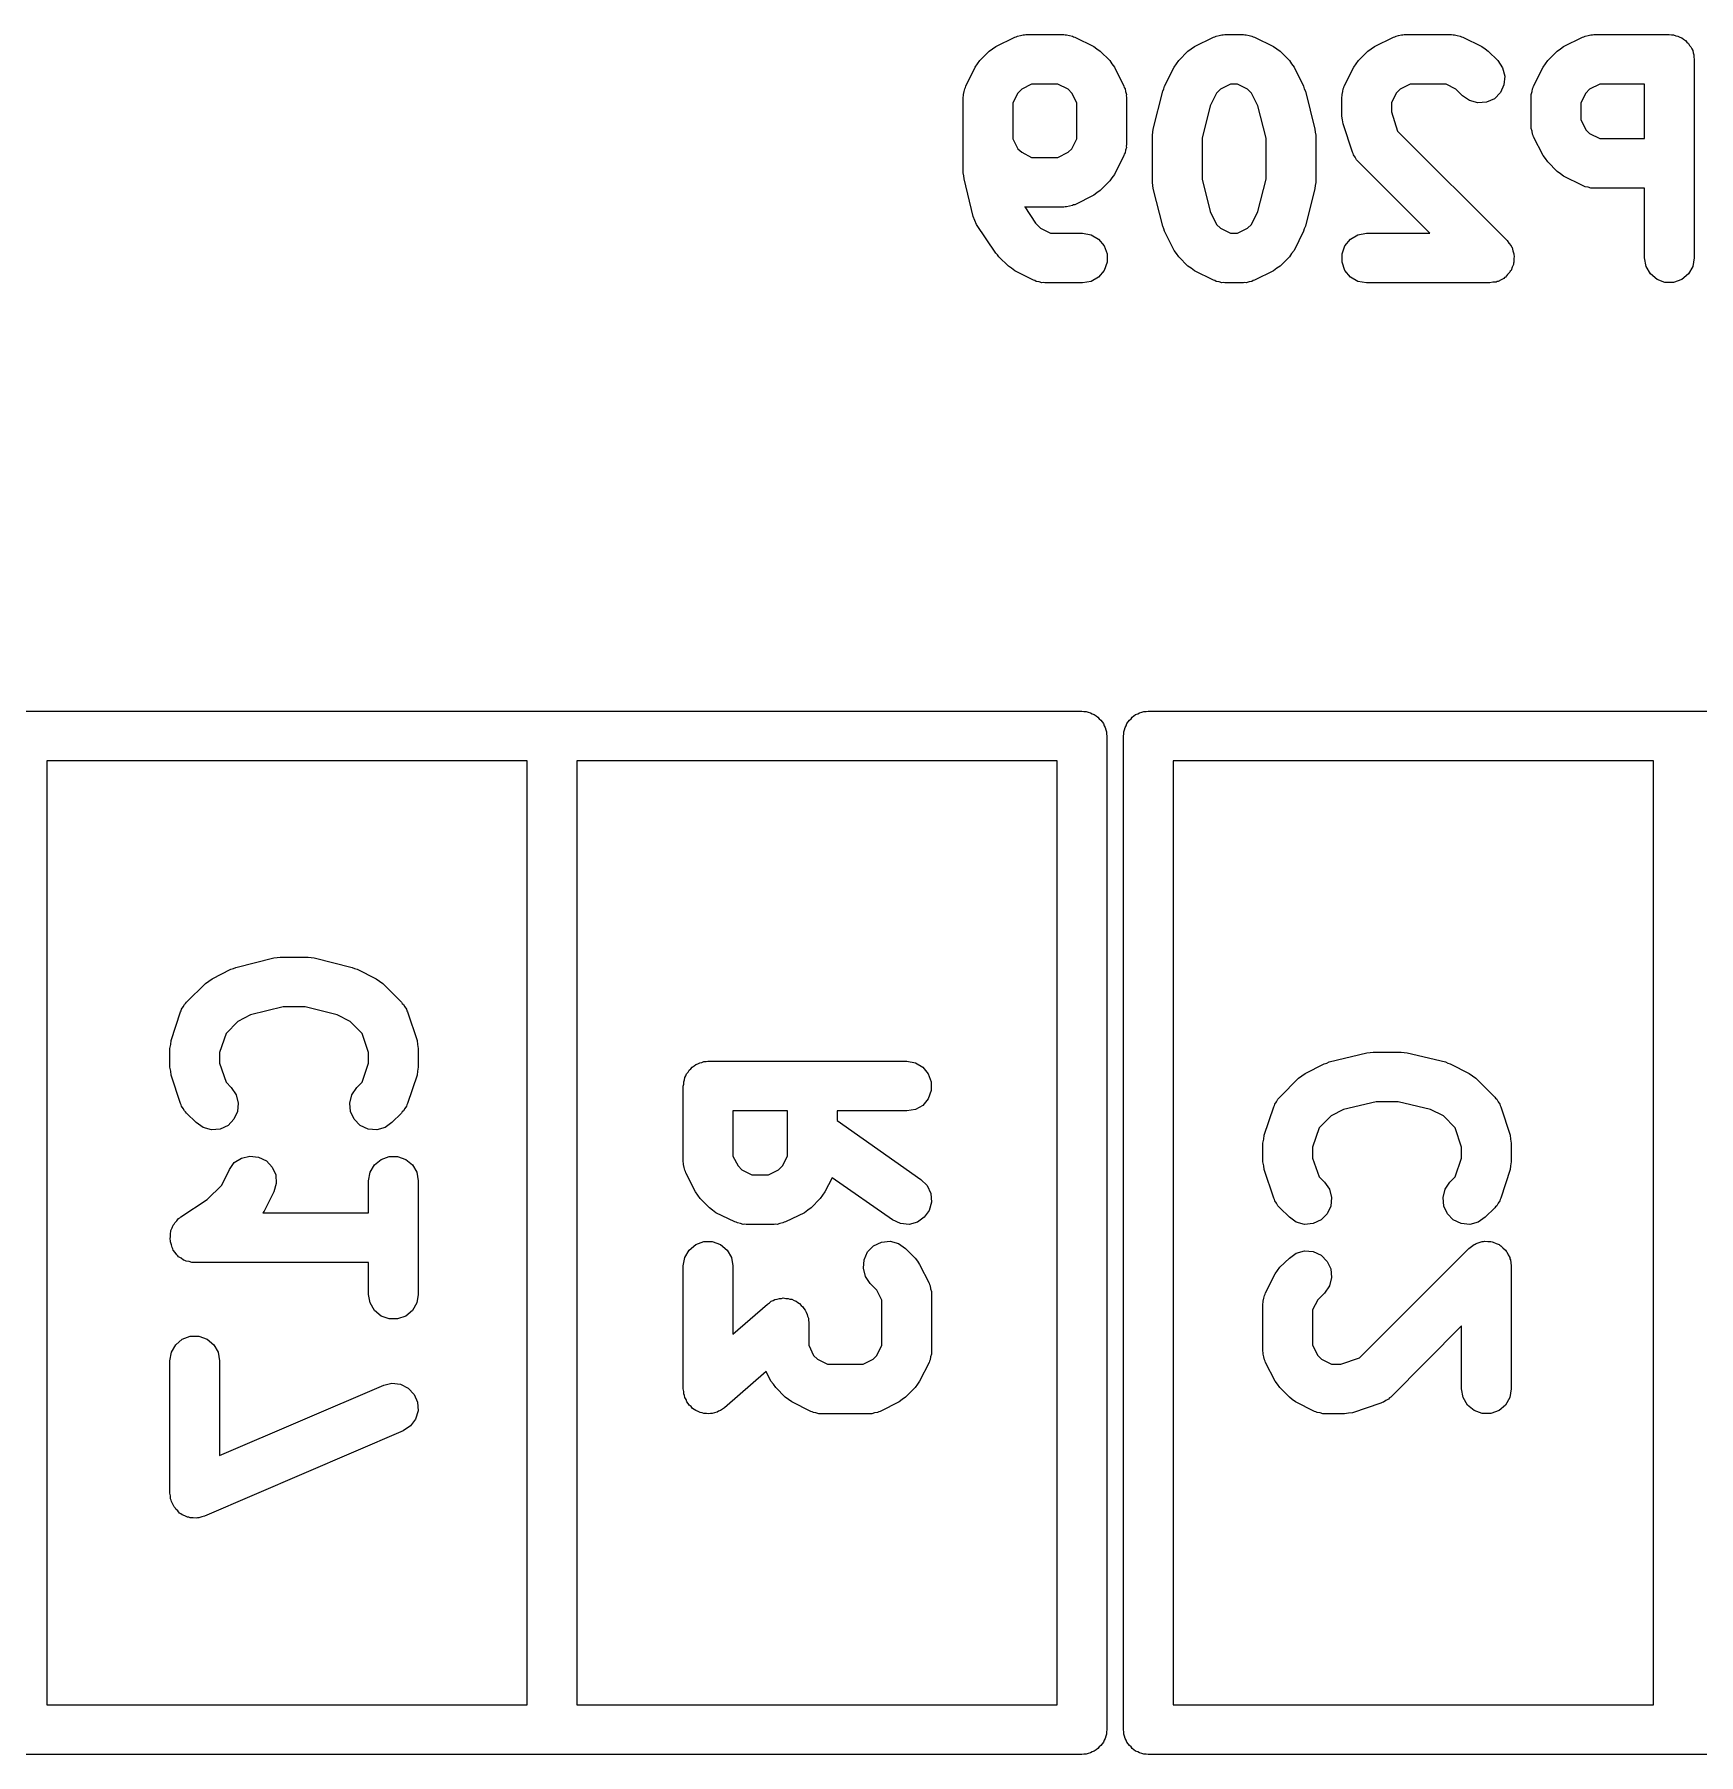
# Model space of a CAD drawing. Extents: x 100 to 214, y -112 to -50.
# Drawn here: x 125.84 to 130.86, y -106.78 to -101.58 of the extents above; entities that cross this region are included whole.
import ezdxf

# ---------------------------------------------------------------- set-up
doc = ezdxf.new("R2010")
doc.units = 0
doc.header["$MEASUREMENT"] = 0
doc.layers.add('BLACK', color=7, linetype='CONTINUOUS')

msp = doc.modelspace()

# ---------------------------------------------------------------- linework, layer by layer
at = {"layer": 'Black'}
for p, q in [((128.72, -101.633), (128.73, -101.626)), ((128.73, -101.626), (128.74, -101.619)), ((128.74, -101.619), (128.797, -101.59)), ((128.797, -101.59), (128.801, -101.589)), ((128.801, -101.589), (128.805, -101.587)), ((128.805, -101.587), (128.814, -101.585)), ((128.814, -101.585), (128.822, -101.583)), ((128.822, -101.583), (128.826, -101.583)), ((128.826, -101.583), (128.831, -101.582)), ((128.831, -101.582), (128.945, -101.582)), ((128.945, -101.582), (128.949, -101.583)), ((128.949, -101.583), (128.953, -101.583)), ((128.953, -101.583), (128.962, -101.585)), ((128.962, -101.585), (128.971, -101.587)), ((128.971, -101.587), (128.974, -101.589)), ((128.974, -101.589), (128.978, -101.59)), ((128.978, -101.59), (129.036, -101.619)), ((129.036, -101.619), (129.045, -101.626)), ((129.045, -101.626), (129.055, -101.633)), ((129.32, -101.633), (129.33, -101.626)), ((129.33, -101.626), (129.34, -101.619)), ((129.34, -101.619), (129.397, -101.59)), ((129.397, -101.59), (129.401, -101.589)), ((129.401, -101.589), (129.405, -101.587)), ((129.405, -101.587), (129.414, -101.585)), ((129.414, -101.585), (129.422, -101.583)), ((129.422, -101.583), (129.426, -101.583)), ((129.426, -101.583), (129.431, -101.582)), ((129.431, -101.582), (129.488, -101.582)), ((129.488, -101.582), (129.492, -101.583)), ((129.492, -101.583), (129.496, -101.583)), ((129.496, -101.583), (129.505, -101.585)), ((129.505, -101.585), (129.513, -101.587)), ((129.513, -101.587), (129.517, -101.589)), ((129.517, -101.589), (129.521, -101.59)), ((129.521, -101.59), (129.578, -101.619)), ((129.578, -101.619), (129.588, -101.626)), ((129.588, -101.626), (129.598, -101.633)), ((129.863, -101.633), (129.873, -101.626)), ((129.873, -101.626), (129.883, -101.619)), ((129.883, -101.619), (129.94, -101.59)), ((129.94, -101.59), (129.944, -101.589)), ((129.944, -101.589), (129.948, -101.587)), ((129.948, -101.587), (129.956, -101.585)), ((129.956, -101.585), (129.965, -101.583)), ((129.965, -101.583), (129.969, -101.583)), ((129.969, -101.583), (129.973, -101.582)), ((129.973, -101.582), (130.116, -101.582)), ((130.116, -101.582), (130.121, -101.583)), ((130.121, -101.583), (130.125, -101.583)), ((130.125, -101.583), (130.133, -101.585)), ((130.133, -101.585), (130.142, -101.587)), ((130.142, -101.587), (130.146, -101.589)), ((130.146, -101.589), (130.15, -101.59)), ((130.15, -101.59), (130.207, -101.619)), ((130.207, -101.619), (130.217, -101.626)), ((130.217, -101.626), (130.226, -101.633)), ((130.435, -101.633), (130.445, -101.626)), ((130.445, -101.626), (130.454, -101.619)), ((130.454, -101.619), (130.511, -101.59)), ((130.511, -101.59), (130.515, -101.589)), ((130.515, -101.589), (130.519, -101.587)), ((130.519, -101.587), (130.528, -101.585)), ((130.528, -101.585), (130.536, -101.583)), ((130.536, -101.583), (130.541, -101.583)), ((130.541, -101.583), (130.545, -101.582)), ((130.545, -101.582), (130.773, -101.582)), ((130.773, -101.582), (130.78, -101.583)), ((130.78, -101.583), (130.786, -101.583)), ((130.786, -101.583), (130.793, -101.586)), ((130.793, -101.586), (130.799, -101.587)), ((130.799, -101.587), (130.805, -101.59)), ((130.805, -101.59), (130.811, -101.592)), ((130.811, -101.592), (130.816, -101.596)), ((130.816, -101.596), (130.822, -101.6)), ((130.822, -101.6), (130.826, -101.605)), ((130.826, -101.605), (130.831, -101.609)), ((130.831, -101.609), (130.834, -101.615)), ((130.834, -101.615), (130.838, -101.62)), ((130.838, -101.62), (130.841, -101.626)), ((130.841, -101.626), (130.844, -101.631)), ((128.678, -101.681), (128.685, -101.671)), ((128.685, -101.671), (128.692, -101.661)), ((128.692, -101.661), (128.72, -101.633)), ((129.055, -101.633), (129.084, -101.661)), ((129.084, -101.661), (129.09, -101.671)), ((129.09, -101.671), (129.098, -101.681)), ((129.278, -101.681), (129.285, -101.671)), ((129.285, -101.671), (129.292, -101.661)), ((129.292, -101.661), (129.32, -101.633)), ((129.598, -101.633), (129.626, -101.661)), ((129.626, -101.661), (129.633, -101.671)), ((129.633, -101.671), (129.641, -101.681)), ((129.821, -101.681), (129.828, -101.671)), ((129.828, -101.671), (129.835, -101.661)), ((129.835, -101.661), (129.863, -101.633)), ((130.226, -101.633), (130.255, -101.661)), ((130.255, -101.661), (130.27, -101.683)), ((130.392, -101.681), (130.399, -101.671)), ((130.399, -101.671), (130.406, -101.661)), ((130.406, -101.661), (130.435, -101.633)), ((130.844, -101.631), (130.845, -101.638)), ((130.845, -101.638), (130.847, -101.644)), ((130.847, -101.644), (130.847, -101.651)), ((130.847, -101.651), (130.848, -101.657)), ((130.848, -101.657), (130.848, -102.257)), ((128.649, -101.738), (128.678, -101.681)), ((129.098, -101.681), (129.126, -101.738)), ((129.249, -101.738), (129.278, -101.681)), ((129.641, -101.681), (129.669, -101.738)), ((129.792, -101.738), (129.821, -101.681)), ((130.27, -101.683), (130.277, -101.708)), ((130.277, -101.708), (130.274, -101.734)), ((130.363, -101.738), (130.392, -101.681)), ((128.641, -101.771), (128.642, -101.767)), ((128.641, -102), (128.641, -101.771)), ((128.642, -101.763), (128.644, -101.754)), ((128.642, -101.767), (128.642, -101.763)), ((128.644, -101.754), (128.646, -101.746)), ((128.646, -101.746), (128.648, -101.742)), ((128.648, -101.742), (128.649, -101.738)), ((128.806, -101.759), (128.791, -101.789)), ((128.818, -101.747), (128.806, -101.759)), ((128.848, -101.732), (128.818, -101.747)), ((128.927, -101.732), (128.848, -101.732)), ((128.958, -101.747), (128.927, -101.732)), ((128.969, -101.759), (128.958, -101.747)), ((128.984, -101.789), (128.969, -101.759)), ((129.126, -101.738), (129.127, -101.742)), ((129.127, -101.742), (129.13, -101.746)), ((129.13, -101.746), (129.131, -101.754)), ((129.131, -101.754), (129.134, -101.763)), ((129.134, -101.763), (129.133, -101.767)), ((129.133, -101.767), (129.134, -101.771)), ((129.134, -101.771), (129.134, -101.914)), ((129.215, -101.868), (129.244, -101.753)), ((129.244, -101.753), (129.247, -101.746)), ((129.247, -101.746), (129.249, -101.738)), ((129.406, -101.759), (129.387, -101.798)), ((129.418, -101.747), (129.406, -101.759)), ((129.448, -101.732), (129.418, -101.747)), ((129.47, -101.732), (129.448, -101.732)), ((129.5, -101.747), (129.47, -101.732)), ((129.512, -101.759), (129.5, -101.747)), ((129.531, -101.798), (129.512, -101.759)), ((129.669, -101.738), (129.671, -101.746)), ((129.671, -101.746), (129.675, -101.753)), ((129.675, -101.753), (129.703, -101.868)), ((129.784, -101.771), (129.785, -101.767)), ((129.784, -101.829), (129.784, -101.771)), ((129.785, -101.763), (129.787, -101.754)), ((129.785, -101.767), (129.785, -101.763)), ((129.787, -101.754), (129.789, -101.746)), ((129.789, -101.746), (129.791, -101.742)), ((129.791, -101.742), (129.792, -101.738)), ((129.949, -101.759), (129.934, -101.789)), ((129.961, -101.747), (129.949, -101.759)), ((129.991, -101.732), (129.961, -101.747)), ((130.099, -101.732), (129.991, -101.732)), ((130.129, -101.747), (130.099, -101.732)), ((130.149, -101.767), (130.129, -101.747)), ((130.17, -101.782), (130.149, -101.767)), ((130.195, -101.789), (130.17, -101.782)), ((130.245, -101.776), (130.221, -101.787)), ((130.263, -101.757), (130.245, -101.776)), ((130.274, -101.734), (130.263, -101.757)), ((130.356, -101.763), (130.359, -101.754)), ((130.356, -101.767), (130.356, -101.763)), ((130.356, -101.771), (130.356, -101.767)), ((130.356, -101.857), (130.356, -101.771)), ((130.359, -101.754), (130.36, -101.746)), ((130.36, -101.746), (130.362, -101.742)), ((130.362, -101.742), (130.363, -101.738)), ((130.521, -101.759), (130.506, -101.789)), ((130.532, -101.747), (130.521, -101.759)), ((130.563, -101.732), (130.532, -101.747)), ((130.698, -101.732), (130.563, -101.732)), ((130.698, -101.896), (130.698, -101.732)), ((128.791, -101.789), (128.791, -101.897)), ((128.984, -101.897), (128.984, -101.789)), ((129.387, -101.798), (129.363, -101.895)), ((129.556, -101.895), (129.531, -101.798)), ((129.786, -101.84), (129.784, -101.829)), ((129.934, -101.789), (129.934, -101.816)), ((129.934, -101.816), (129.953, -101.874)), ((130.221, -101.787), (130.195, -101.789)), ((130.506, -101.789), (130.506, -101.839)), ((129.213, -101.886), (129.214, -101.877)), ((129.213, -102.029), (129.213, -101.886)), ((129.214, -101.877), (129.215, -101.868)), ((129.703, -101.868), (129.704, -101.877)), ((129.704, -101.877), (129.706, -101.886)), ((129.706, -101.886), (129.706, -102.029)), ((129.788, -101.852), (129.786, -101.84)), ((129.817, -101.938), (129.788, -101.852)), ((129.953, -101.874), (130.284, -102.204)), ((130.356, -101.861), (130.356, -101.857)), ((130.356, -101.866), (130.356, -101.861)), ((130.359, -101.874), (130.356, -101.866)), ((130.36, -101.883), (130.359, -101.874)), ((130.362, -101.887), (130.36, -101.883)), ((130.506, -101.839), (130.521, -101.87)), ((130.521, -101.87), (130.532, -101.881)), ((130.532, -101.881), (130.563, -101.896)), ((128.791, -101.897), (128.806, -101.927)), ((128.806, -101.927), (128.818, -101.938)), ((128.818, -101.938), (128.848, -101.954)), ((128.927, -101.954), (128.958, -101.938)), ((128.958, -101.938), (128.969, -101.927)), ((128.969, -101.927), (128.984, -101.897)), ((129.131, -101.931), (129.13, -101.94)), ((129.134, -101.923), (129.131, -101.931)), ((129.134, -101.914), (129.133, -101.919)), ((129.133, -101.919), (129.134, -101.923)), ((129.363, -101.895), (129.363, -102.019)), ((129.556, -102.019), (129.556, -101.895)), ((129.819, -101.942), (129.817, -101.938)), ((130.363, -101.891), (130.362, -101.887)), ((130.392, -101.948), (130.363, -101.891)), ((130.563, -101.896), (130.698, -101.896)), ((128.848, -101.954), (128.927, -101.954)), ((129.126, -101.948), (129.098, -102.005)), ((129.127, -101.944), (129.126, -101.948)), ((129.13, -101.94), (129.127, -101.944)), ((129.82, -101.946), (129.819, -101.942)), ((129.825, -101.953), (129.82, -101.946)), ((129.829, -101.961), (129.825, -101.953)), ((129.832, -101.964), (129.829, -101.961)), ((129.835, -101.967), (129.832, -101.964)), ((130.05, -102.182), (129.835, -101.967)), ((130.399, -101.957), (130.392, -101.948)), ((130.406, -101.967), (130.399, -101.957)), ((130.435, -101.996), (130.406, -101.967)), ((128.643, -102.009), (128.641, -102)), ((128.644, -102.018), (128.643, -102.009)), ((128.672, -102.132), (128.644, -102.018)), ((129.084, -102.024), (129.055, -102.053)), ((129.09, -102.015), (129.084, -102.024)), ((129.098, -102.005), (129.09, -102.015)), ((129.214, -102.038), (129.213, -102.029)), ((129.215, -102.047), (129.214, -102.038)), ((129.363, -102.019), (129.387, -102.117)), ((129.531, -102.117), (129.556, -102.019)), ((129.704, -102.038), (129.703, -102.047)), ((129.706, -102.029), (129.704, -102.038)), ((130.445, -102.003), (130.435, -101.996)), ((130.454, -102.01), (130.445, -102.003)), ((130.511, -102.038), (130.454, -102.01)), ((130.515, -102.04), (130.511, -102.038)), ((130.519, -102.042), (130.515, -102.04)), ((130.528, -102.043), (130.519, -102.042)), ((129.036, -102.067), (128.978, -102.096)), ((129.045, -102.06), (129.036, -102.067)), ((129.055, -102.053), (129.045, -102.06)), ((129.244, -102.161), (129.215, -102.047)), ((129.703, -102.047), (129.675, -102.161)), ((130.536, -102.046), (130.528, -102.043)), ((130.541, -102.046), (130.536, -102.046)), ((130.545, -102.046), (130.541, -102.046)), ((130.698, -102.046), (130.545, -102.046)), ((130.698, -102.257), (130.698, -102.046)), ((128.677, -102.144), (128.672, -102.132)), ((128.682, -102.156), (128.677, -102.144)), ((128.831, -102.104), (128.827, -102.103)), ((128.827, -102.103), (128.86, -102.152)), ((128.945, -102.104), (128.831, -102.104)), ((128.949, -102.103), (128.945, -102.104)), ((128.953, -102.103), (128.949, -102.103)), ((128.962, -102.101), (128.953, -102.103)), ((128.971, -102.099), (128.962, -102.101)), ((128.974, -102.097), (128.971, -102.099)), ((128.978, -102.096), (128.974, -102.097)), ((129.387, -102.117), (129.406, -102.156)), ((129.512, -102.156), (129.531, -102.117)), ((128.74, -102.242), (128.682, -102.156)), ((128.86, -102.152), (128.875, -102.167)), ((128.875, -102.167), (128.905, -102.182)), ((128.905, -102.182), (129.002, -102.182)), ((129.002, -102.182), (129.028, -102.187)), ((129.028, -102.187), (129.05, -102.2)), ((129.247, -102.169), (129.244, -102.161)), ((129.249, -102.176), (129.247, -102.169)), ((129.278, -102.234), (129.249, -102.176)), ((129.406, -102.156), (129.418, -102.167)), ((129.418, -102.167), (129.448, -102.182)), ((129.448, -102.182), (129.47, -102.182)), ((129.47, -102.182), (129.5, -102.167)), ((129.5, -102.167), (129.512, -102.156)), ((129.669, -102.176), (129.641, -102.234)), ((129.671, -102.169), (129.669, -102.176)), ((129.675, -102.161), (129.671, -102.169)), ((129.811, -102.2), (129.833, -102.187)), ((129.833, -102.187), (129.859, -102.182)), ((129.859, -102.182), (130.05, -102.182)), ((128.745, -102.247), (128.74, -102.242)), ((128.749, -102.253), (128.745, -102.247)), ((129.05, -102.2), (129.067, -102.22)), ((129.067, -102.22), (129.076, -102.244)), ((129.076, -102.244), (129.076, -102.27)), ((129.285, -102.243), (129.278, -102.234)), ((129.292, -102.253), (129.285, -102.243)), ((129.633, -102.243), (129.626, -102.253)), ((129.641, -102.234), (129.633, -102.243)), ((129.785, -102.244), (129.794, -102.22)), ((129.785, -102.27), (129.785, -102.244)), ((129.794, -102.22), (129.811, -102.2)), ((130.284, -102.204), (130.289, -102.212)), ((130.289, -102.212), (130.296, -102.22)), ((130.296, -102.22), (130.297, -102.223)), ((130.297, -102.223), (130.299, -102.225)), ((130.299, -102.225), (130.301, -102.235)), ((130.301, -102.235), (130.304, -102.244)), ((130.304, -102.244), (130.304, -102.247)), ((130.304, -102.247), (130.305, -102.251)), ((128.778, -102.282), (128.749, -102.253)), ((128.787, -102.288), (128.778, -102.282)), ((128.797, -102.296), (128.787, -102.288)), ((128.854, -102.324), (128.797, -102.296)), ((129.067, -102.295), (129.05, -102.315)), ((129.076, -102.27), (129.067, -102.295)), ((129.32, -102.282), (129.292, -102.253)), ((129.33, -102.288), (129.32, -102.282)), ((129.34, -102.296), (129.33, -102.288)), ((129.397, -102.324), (129.34, -102.296)), ((129.578, -102.296), (129.521, -102.324)), ((129.588, -102.288), (129.578, -102.296)), ((129.598, -102.282), (129.588, -102.288)), ((129.626, -102.253), (129.598, -102.282)), ((129.794, -102.295), (129.785, -102.27)), ((129.811, -102.315), (129.794, -102.295)), ((130.292, -102.3), (130.285, -102.307)), ((130.293, -102.297), (130.292, -102.3)), ((130.296, -102.295), (130.293, -102.297)), ((130.299, -102.285), (130.296, -102.295)), ((130.303, -102.277), (130.299, -102.285)), ((130.304, -102.27), (130.303, -102.273)), ((130.303, -102.273), (130.303, -102.277)), ((130.305, -102.251), (130.304, -102.26)), ((130.304, -102.26), (130.304, -102.27)), ((130.703, -102.283), (130.698, -102.257)), ((130.716, -102.305), (130.703, -102.283)), ((130.844, -102.283), (130.831, -102.305)), ((130.848, -102.257), (130.844, -102.283)), ((128.858, -102.325), (128.854, -102.324)), ((128.862, -102.328), (128.858, -102.325)), ((128.871, -102.329), (128.862, -102.328)), ((128.879, -102.332), (128.871, -102.329)), ((128.883, -102.331), (128.879, -102.332)), ((128.888, -102.332), (128.883, -102.331)), ((129.002, -102.332), (128.888, -102.332)), ((129.028, -102.328), (129.002, -102.332)), ((129.05, -102.315), (129.028, -102.328)), ((129.401, -102.325), (129.397, -102.324)), ((129.405, -102.328), (129.401, -102.325)), ((129.414, -102.329), (129.405, -102.328)), ((129.422, -102.332), (129.414, -102.329)), ((129.426, -102.331), (129.422, -102.332)), ((129.431, -102.332), (129.426, -102.331)), ((129.488, -102.332), (129.431, -102.332)), ((129.492, -102.331), (129.488, -102.332)), ((129.496, -102.332), (129.492, -102.331)), ((129.505, -102.329), (129.496, -102.332)), ((129.513, -102.328), (129.505, -102.329)), ((129.517, -102.325), (129.513, -102.328)), ((129.521, -102.324), (129.517, -102.325)), ((129.833, -102.328), (129.811, -102.315)), ((129.859, -102.332), (129.833, -102.328)), ((130.231, -102.332), (129.859, -102.332)), ((130.24, -102.33), (130.231, -102.332)), ((130.25, -102.33), (130.24, -102.33)), ((130.253, -102.328), (130.25, -102.33)), ((130.256, -102.328), (130.253, -102.328)), ((130.265, -102.323), (130.256, -102.328)), ((130.274, -102.319), (130.265, -102.323)), ((130.276, -102.316), (130.274, -102.319)), ((130.279, -102.315), (130.276, -102.316)), ((130.285, -102.307), (130.279, -102.315)), ((130.736, -102.322), (130.716, -102.305)), ((130.76, -102.331), (130.736, -102.322)), ((130.786, -102.331), (130.76, -102.331)), ((130.811, -102.322), (130.786, -102.331)), ((130.831, -102.305), (130.811, -102.322)), ((125.8, -103.625), (129, -103.625)), ((129, -103.625), (129.006, -103.626)), ((129.006, -103.626), (129.013, -103.626)), ((129.013, -103.626), (129.019, -103.628)), ((129.019, -103.628), (129.026, -103.63)), ((129.026, -103.63), (129.031, -103.633)), ((129.031, -103.633), (129.037, -103.635)), ((129.037, -103.635), (129.043, -103.639)), ((129.043, -103.639), (129.048, -103.643)), ((129.048, -103.643), (129.052, -103.648)), ((129.052, -103.648), (129.057, -103.652)), ((129.057, -103.652), (129.061, -103.657)), ((129.139, -103.657), (129.143, -103.652)), ((129.143, -103.652), (129.148, -103.648)), ((129.148, -103.648), (129.152, -103.643)), ((129.152, -103.643), (129.157, -103.639)), ((129.157, -103.639), (129.162, -103.635)), ((129.162, -103.635), (129.169, -103.633)), ((129.169, -103.633), (129.174, -103.63)), ((129.174, -103.63), (129.181, -103.628)), ((129.181, -103.628), (129.187, -103.626)), ((129.187, -103.626), (129.194, -103.626)), ((129.194, -103.626), (129.2, -103.625)), ((129.2, -103.625), (132.4, -103.625)), ((129.061, -103.657), (129.065, -103.662)), ((129.065, -103.662), (129.067, -103.669)), ((129.067, -103.669), (129.07, -103.674)), ((129.07, -103.674), (129.072, -103.681)), ((129.072, -103.681), (129.074, -103.687)), ((129.074, -103.687), (129.074, -103.694)), ((129.074, -103.694), (129.075, -103.7)), ((129.075, -103.7), (129.075, -106.7)), ((129.125, -103.7), (129.126, -103.694)), ((129.125, -106.7), (129.125, -103.7)), ((129.126, -103.687), (129.128, -103.681)), ((129.126, -103.694), (129.126, -103.687)), ((129.128, -103.681), (129.13, -103.674)), ((129.13, -103.674), (129.133, -103.669)), ((129.133, -103.669), (129.135, -103.662)), ((129.135, -103.662), (129.139, -103.657)), ((127.325, -103.775), (125.875, -103.775)), ((125.875, -103.775), (125.875, -106.625)), ((127.325, -106.625), (127.325, -103.775)), ((128.925, -103.775), (127.475, -103.775)), ((127.475, -103.775), (127.475, -106.625)), ((128.925, -106.625), (128.925, -103.775)), ((130.725, -103.775), (129.275, -103.775)), ((129.275, -103.775), (129.275, -106.625)), ((130.725, -106.625), (130.725, -103.775)), ((126.446, -104.399), (126.56, -104.37)), ((126.56, -104.37), (126.57, -104.369)), ((126.57, -104.369), (126.579, -104.368)), ((126.579, -104.368), (126.664, -104.368)), ((126.664, -104.368), (126.673, -104.369)), ((126.673, -104.369), (126.682, -104.37)), ((126.682, -104.37), (126.797, -104.399)), ((126.374, -104.433), (126.431, -104.404)), ((126.431, -104.404), (126.439, -104.402)), ((126.439, -104.402), (126.446, -104.399)), ((126.797, -104.399), (126.804, -104.402)), ((126.804, -104.402), (126.812, -104.404)), ((126.812, -104.404), (126.869, -104.433)), ((126.297, -104.504), (126.354, -104.447)), ((126.354, -104.447), (126.364, -104.44)), ((126.364, -104.44), (126.374, -104.433)), ((126.869, -104.433), (126.879, -104.44)), ((126.879, -104.44), (126.889, -104.447)), ((126.889, -104.447), (126.946, -104.504)), ((126.25, -104.619), (126.279, -104.533)), ((126.279, -104.533), (126.281, -104.53)), ((126.281, -104.53), (126.282, -104.525)), ((126.282, -104.525), (126.287, -104.518)), ((126.287, -104.518), (126.291, -104.511)), ((126.291, -104.511), (126.294, -104.508)), ((126.294, -104.508), (126.297, -104.504)), ((126.588, -104.518), (126.49, -104.542)), ((126.655, -104.518), (126.588, -104.518)), ((126.752, -104.542), (126.655, -104.518)), ((126.946, -104.504), (126.948, -104.508)), ((126.948, -104.508), (126.952, -104.511)), ((126.952, -104.511), (126.956, -104.518)), ((126.956, -104.518), (126.961, -104.525)), ((126.961, -104.525), (126.962, -104.53)), ((126.962, -104.53), (126.964, -104.533)), ((126.964, -104.533), (126.993, -104.619)), ((126.452, -104.562), (126.416, -104.598)), ((126.49, -104.542), (126.452, -104.562)), ((126.791, -104.562), (126.752, -104.542)), ((126.827, -104.598), (126.791, -104.562)), ((126.246, -104.643), (126.249, -104.631)), ((126.249, -104.631), (126.25, -104.619)), ((126.416, -104.598), (126.396, -104.655)), ((126.846, -104.655), (126.827, -104.598)), ((126.993, -104.619), (126.994, -104.631)), ((126.994, -104.631), (126.996, -104.643)), ((126.246, -104.7), (126.246, -104.643)), ((126.396, -104.655), (126.396, -104.688)), ((126.396, -104.688), (126.416, -104.745)), ((126.827, -104.745), (126.846, -104.688)), ((126.846, -104.688), (126.846, -104.655)), ((126.996, -104.643), (126.996, -104.7)), ((127.834, -104.692), (127.84, -104.69)), ((127.84, -104.69), (127.846, -104.687)), ((127.846, -104.687), (127.852, -104.686)), ((127.852, -104.686), (127.858, -104.683)), ((127.858, -104.683), (127.865, -104.683)), ((127.865, -104.683), (127.871, -104.682)), ((127.871, -104.682), (128.471, -104.682)), ((128.471, -104.682), (128.497, -104.687)), ((128.497, -104.687), (128.52, -104.7)), ((129.674, -104.719), (129.731, -104.69)), ((129.731, -104.69), (129.739, -104.688)), ((129.739, -104.688), (129.746, -104.684)), ((129.746, -104.684), (129.86, -104.656)), ((129.86, -104.656), (129.87, -104.655)), ((129.87, -104.655), (129.879, -104.654)), ((129.879, -104.654), (129.964, -104.654)), ((129.964, -104.654), (129.973, -104.655)), ((129.973, -104.655), (129.982, -104.656)), ((129.982, -104.656), (130.097, -104.684)), ((130.097, -104.684), (130.104, -104.688)), ((130.104, -104.688), (130.112, -104.69)), ((130.112, -104.69), (130.169, -104.719)), ((126.249, -104.712), (126.246, -104.7)), ((126.25, -104.724), (126.249, -104.712)), ((126.279, -104.809), (126.25, -104.724)), ((126.993, -104.724), (126.964, -104.809)), ((126.994, -104.712), (126.993, -104.724)), ((126.996, -104.7), (126.994, -104.712)), ((127.798, -104.744), (127.8, -104.738)), ((127.8, -104.738), (127.801, -104.731)), ((127.801, -104.731), (127.804, -104.726)), ((127.804, -104.726), (127.806, -104.72)), ((127.806, -104.72), (127.811, -104.715)), ((127.811, -104.715), (127.814, -104.709)), ((127.814, -104.709), (127.819, -104.705)), ((127.819, -104.705), (127.823, -104.7)), ((127.823, -104.7), (127.829, -104.696)), ((127.829, -104.696), (127.834, -104.692)), ((128.52, -104.7), (128.536, -104.72)), ((128.536, -104.72), (128.545, -104.744)), ((129.597, -104.79), (129.654, -104.733)), ((129.654, -104.733), (129.664, -104.726)), ((129.664, -104.726), (129.674, -104.719)), ((130.169, -104.719), (130.179, -104.726)), ((130.179, -104.726), (130.189, -104.733)), ((130.189, -104.733), (130.246, -104.79)), ((126.416, -104.745), (126.432, -104.761)), ((126.432, -104.761), (126.447, -104.783)), ((126.447, -104.783), (126.453, -104.808)), ((126.79, -104.808), (126.796, -104.783)), ((126.796, -104.783), (126.811, -104.761)), ((126.811, -104.761), (126.827, -104.745)), ((127.796, -104.757), (127.798, -104.751)), ((127.796, -104.986), (127.796, -104.757)), ((127.798, -104.751), (127.798, -104.744)), ((128.545, -104.77), (128.536, -104.795)), ((128.545, -104.744), (128.545, -104.77)), ((129.591, -104.796), (129.594, -104.793)), ((129.594, -104.793), (129.597, -104.79)), ((130.246, -104.79), (130.248, -104.793)), ((130.248, -104.793), (130.252, -104.796)), ((126.281, -104.813), (126.279, -104.809)), ((126.282, -104.817), (126.281, -104.813)), ((126.287, -104.825), (126.282, -104.817)), ((126.291, -104.832), (126.287, -104.825)), ((126.294, -104.835), (126.291, -104.832)), ((126.297, -104.839), (126.294, -104.835)), ((126.326, -104.867), (126.297, -104.839)), ((126.451, -104.834), (126.44, -104.857)), ((126.453, -104.808), (126.451, -104.834)), ((126.792, -104.834), (126.79, -104.808)), ((126.803, -104.857), (126.792, -104.834)), ((126.946, -104.839), (126.917, -104.867)), ((126.948, -104.835), (126.946, -104.839)), ((126.952, -104.832), (126.948, -104.835)), ((126.956, -104.825), (126.952, -104.832)), ((126.961, -104.817), (126.956, -104.825)), ((126.962, -104.813), (126.961, -104.817)), ((126.964, -104.809), (126.962, -104.813)), ((127.946, -104.832), (127.946, -104.968)), ((128.111, -104.832), (127.946, -104.832)), ((128.111, -104.968), (128.111, -104.832)), ((128.471, -104.832), (128.261, -104.832)), ((128.261, -104.832), (128.261, -104.861)), ((128.497, -104.828), (128.471, -104.832)), ((128.52, -104.815), (128.497, -104.828)), ((128.536, -104.795), (128.52, -104.815)), ((129.55, -104.905), (129.579, -104.819)), ((129.579, -104.819), (129.581, -104.815)), ((129.581, -104.815), (129.582, -104.811)), ((129.582, -104.811), (129.587, -104.804)), ((129.587, -104.804), (129.591, -104.796)), ((129.79, -104.828), (129.752, -104.847)), ((129.888, -104.804), (129.79, -104.828)), ((129.955, -104.804), (129.888, -104.804)), ((130.052, -104.828), (129.955, -104.804)), ((130.091, -104.847), (130.052, -104.828)), ((130.252, -104.796), (130.256, -104.804)), ((130.256, -104.804), (130.261, -104.811)), ((130.261, -104.811), (130.262, -104.815)), ((130.262, -104.815), (130.264, -104.819)), ((130.264, -104.819), (130.293, -104.905)), ((126.347, -104.882), (126.326, -104.867)), ((126.372, -104.889), (126.347, -104.882)), ((126.398, -104.887), (126.372, -104.889)), ((126.422, -104.876), (126.398, -104.887)), ((126.44, -104.857), (126.422, -104.876)), ((126.821, -104.876), (126.803, -104.857)), ((126.845, -104.887), (126.821, -104.876)), ((126.871, -104.889), (126.845, -104.887)), ((126.896, -104.882), (126.871, -104.889)), ((126.917, -104.867), (126.896, -104.882)), ((128.261, -104.861), (128.514, -105.039)), ((129.716, -104.883), (129.696, -104.941)), ((129.752, -104.847), (129.716, -104.883)), ((130.127, -104.883), (130.091, -104.847)), ((130.146, -104.941), (130.127, -104.883)), ((129.546, -104.929), (129.549, -104.917)), ((129.546, -104.986), (129.546, -104.929)), ((129.549, -104.917), (129.55, -104.905)), ((129.696, -104.941), (129.696, -104.974)), ((130.146, -104.974), (130.146, -104.941)), ((130.293, -104.905), (130.294, -104.917)), ((130.294, -104.917), (130.296, -104.929)), ((130.296, -104.929), (130.296, -104.986)), ((126.426, -105.009), (126.441, -104.988)), ((126.441, -104.988), (126.463, -104.974)), ((126.463, -104.974), (126.488, -104.968)), ((126.488, -104.968), (126.514, -104.971)), ((126.514, -104.971), (126.538, -104.983)), ((126.538, -104.983), (126.555, -105.002)), ((126.555, -105.002), (126.566, -105.025)), ((126.851, -105.017), (126.864, -104.995)), ((126.864, -104.995), (126.884, -104.978)), ((126.884, -104.978), (126.908, -104.969)), ((126.908, -104.969), (126.934, -104.969)), ((126.934, -104.969), (126.959, -104.978)), ((126.959, -104.978), (126.979, -104.995)), ((126.979, -104.995), (126.992, -105.017)), ((127.797, -104.99), (127.796, -104.986)), ((127.797, -104.994), (127.797, -104.99)), ((127.799, -105.003), (127.797, -104.994)), ((127.946, -104.968), (127.962, -104.998)), ((127.962, -104.998), (127.973, -105.01)), ((128.084, -105.01), (128.096, -104.998)), ((128.096, -104.998), (128.111, -104.968)), ((129.549, -104.998), (129.546, -104.986)), ((129.55, -105.009), (129.549, -104.998)), ((129.696, -104.974), (129.716, -105.031)), ((130.127, -105.031), (130.146, -104.974)), ((130.294, -104.998), (130.293, -105.009)), ((130.296, -104.986), (130.294, -104.998)), ((126.403, -105.056), (126.426, -105.009)), ((126.567, -105.051), (126.56, -105.076)), ((126.566, -105.025), (126.567, -105.051)), ((126.846, -105.043), (126.851, -105.017)), ((126.846, -105.139), (126.846, -105.043)), ((126.992, -105.017), (126.996, -105.043)), ((126.996, -105.043), (126.996, -105.386)), ((127.801, -105.011), (127.799, -105.003)), ((127.803, -105.015), (127.801, -105.011)), ((127.804, -105.019), (127.803, -105.015)), ((127.833, -105.076), (127.804, -105.019)), ((127.973, -105.01), (128.003, -105.025)), ((128.003, -105.025), (128.054, -105.025)), ((128.054, -105.025), (128.084, -105.01)), ((128.246, -105.034), (128.224, -105.076)), ((128.428, -105.161), (128.246, -105.034)), ((128.514, -105.039), (128.533, -105.057)), ((129.579, -105.095), (129.55, -105.009)), ((129.716, -105.031), (129.732, -105.047)), ((129.732, -105.047), (129.747, -105.068)), ((130.096, -105.068), (130.111, -105.047)), ((130.111, -105.047), (130.127, -105.031)), ((130.293, -105.009), (130.264, -105.095)), ((126.28, -105.152), (126.359, -105.099)), ((126.359, -105.099), (126.403, -105.056)), ((126.56, -105.076), (126.531, -105.134)), ((127.84, -105.086), (127.833, -105.076)), ((127.847, -105.096), (127.84, -105.086)), ((127.876, -105.124), (127.847, -105.096)), ((128.21, -105.096), (128.182, -105.124)), ((128.217, -105.086), (128.21, -105.096)), ((128.224, -105.076), (128.217, -105.086)), ((128.533, -105.057), (128.544, -105.081)), ((128.544, -105.081), (128.546, -105.107)), ((129.581, -105.099), (129.579, -105.095)), ((129.582, -105.103), (129.581, -105.099)), ((129.587, -105.11), (129.582, -105.103)), ((129.747, -105.068), (129.753, -105.093)), ((129.753, -105.093), (129.751, -105.119)), ((130.09, -105.093), (130.096, -105.068)), ((130.092, -105.119), (130.09, -105.093)), ((130.261, -105.103), (130.256, -105.11)), ((130.262, -105.099), (130.261, -105.103)), ((130.264, -105.095), (130.262, -105.099)), ((126.267, -105.164), (126.273, -105.157)), ((126.273, -105.157), (126.277, -105.155)), ((126.277, -105.155), (126.28, -105.152)), ((126.531, -105.134), (126.527, -105.139)), ((126.527, -105.139), (126.846, -105.139)), ((127.885, -105.131), (127.876, -105.124)), ((127.895, -105.139), (127.885, -105.131)), ((127.952, -105.167), (127.895, -105.139)), ((128.162, -105.139), (128.105, -105.167)), ((128.172, -105.131), (128.162, -105.139)), ((128.182, -105.124), (128.172, -105.131)), ((128.524, -105.153), (128.503, -105.168)), ((128.539, -105.132), (128.524, -105.153)), ((128.546, -105.107), (128.539, -105.132)), ((129.591, -105.118), (129.587, -105.11)), ((129.594, -105.121), (129.591, -105.118)), ((129.597, -105.124), (129.594, -105.121)), ((129.626, -105.153), (129.597, -105.124)), ((129.647, -105.168), (129.626, -105.153)), ((129.74, -105.143), (129.722, -105.161)), ((129.751, -105.119), (129.74, -105.143)), ((130.103, -105.143), (130.092, -105.119)), ((130.121, -105.161), (130.103, -105.143)), ((130.217, -105.153), (130.196, -105.168)), ((130.246, -105.124), (130.217, -105.153)), ((130.248, -105.121), (130.246, -105.124)), ((130.252, -105.118), (130.248, -105.121)), ((130.256, -105.11), (130.252, -105.118)), ((126.247, -105.219), (126.248, -105.21)), ((126.248, -105.201), (126.249, -105.197)), ((126.248, -105.21), (126.248, -105.201)), ((126.249, -105.193), (126.253, -105.185)), ((126.249, -105.197), (126.249, -105.193)), ((126.253, -105.185), (126.256, -105.177)), ((126.256, -105.177), (126.259, -105.174)), ((126.259, -105.174), (126.261, -105.17)), ((126.261, -105.17), (126.267, -105.164)), ((127.956, -105.168), (127.952, -105.167)), ((127.96, -105.17), (127.956, -105.168)), ((127.969, -105.172), (127.96, -105.17)), ((127.977, -105.175), (127.969, -105.172)), ((127.981, -105.174), (127.977, -105.175)), ((127.986, -105.175), (127.981, -105.174)), ((128.071, -105.175), (127.986, -105.175)), ((128.076, -105.174), (128.071, -105.175)), ((128.08, -105.175), (128.076, -105.174)), ((128.088, -105.172), (128.08, -105.175)), ((128.097, -105.17), (128.088, -105.172)), ((128.101, -105.168), (128.097, -105.17)), ((128.105, -105.167), (128.101, -105.168)), ((128.452, -105.172), (128.428, -105.161)), ((128.478, -105.175), (128.452, -105.172)), ((128.503, -105.168), (128.478, -105.175)), ((129.672, -105.175), (129.647, -105.168)), ((129.698, -105.172), (129.672, -105.175)), ((129.722, -105.161), (129.698, -105.172)), ((130.145, -105.172), (130.121, -105.161)), ((130.171, -105.175), (130.145, -105.172)), ((130.196, -105.168), (130.171, -105.175)), ((126.248, -105.223), (126.247, -105.219)), ((126.248, -105.227), (126.248, -105.223)), ((126.251, -105.236), (126.248, -105.227)), ((126.253, -105.244), (126.251, -105.236)), ((126.255, -105.248), (126.253, -105.244)), ((126.256, -105.252), (126.255, -105.248)), ((126.262, -105.259), (126.256, -105.252)), ((126.267, -105.266), (126.262, -105.259)), ((127.801, -105.274), (127.814, -105.252)), ((127.814, -105.252), (127.834, -105.235)), ((127.834, -105.235), (127.858, -105.226)), ((127.858, -105.226), (127.884, -105.226)), ((127.884, -105.226), (127.909, -105.235)), ((127.909, -105.235), (127.929, -105.252)), ((127.929, -105.252), (127.942, -105.274)), ((128.342, -105.281), (128.353, -105.257)), ((128.353, -105.257), (128.371, -105.239)), ((128.371, -105.239), (128.395, -105.228)), ((128.395, -105.228), (128.421, -105.225)), ((128.421, -105.225), (128.446, -105.232)), ((128.446, -105.232), (128.467, -105.247)), ((128.467, -105.247), (128.496, -105.276)), ((129.626, -105.276), (129.647, -105.261)), ((129.647, -105.261), (129.672, -105.254)), ((129.672, -105.254), (129.698, -105.256)), ((129.698, -105.256), (129.722, -105.267)), ((129.838, -105.577), (130.168, -105.247)), ((130.168, -105.247), (130.176, -105.241)), ((130.176, -105.241), (130.184, -105.235)), ((130.184, -105.235), (130.187, -105.234)), ((130.187, -105.234), (130.19, -105.232)), ((130.19, -105.232), (130.199, -105.229)), ((130.199, -105.229), (130.208, -105.226)), ((130.208, -105.226), (130.212, -105.226)), ((130.212, -105.226), (130.215, -105.225)), ((130.215, -105.225), (130.225, -105.226)), ((130.225, -105.226), (130.234, -105.226)), ((130.234, -105.226), (130.238, -105.227)), ((130.238, -105.227), (130.241, -105.228)), ((130.241, -105.228), (130.25, -105.232)), ((130.25, -105.232), (130.259, -105.235)), ((130.259, -105.235), (130.261, -105.237)), ((130.261, -105.237), (130.264, -105.239)), ((130.264, -105.239), (130.271, -105.245)), ((130.271, -105.245), (130.279, -105.252)), ((130.279, -105.252), (130.281, -105.255)), ((130.281, -105.255), (130.283, -105.257)), ((130.283, -105.257), (130.287, -105.266)), ((126.271, -105.269), (126.267, -105.266)), ((126.273, -105.272), (126.271, -105.269)), ((126.281, -105.276), (126.273, -105.272)), ((126.288, -105.282), (126.281, -105.276)), ((126.292, -105.283), (126.288, -105.282)), ((126.296, -105.285), (126.292, -105.283)), ((126.305, -105.286), (126.296, -105.285)), ((126.313, -105.289), (126.305, -105.286)), ((126.317, -105.289), (126.313, -105.289)), ((126.321, -105.289), (126.317, -105.289)), ((126.846, -105.289), (126.321, -105.289)), ((126.846, -105.386), (126.846, -105.289)), ((127.796, -105.3), (127.801, -105.274)), ((127.796, -105.671), (127.796, -105.3)), ((127.942, -105.274), (127.946, -105.3)), ((127.946, -105.3), (127.946, -105.506)), ((128.34, -105.307), (128.342, -105.281)), ((128.346, -105.332), (128.34, -105.307)), ((128.496, -105.276), (128.503, -105.285)), ((128.503, -105.285), (128.51, -105.295)), ((128.51, -105.295), (128.539, -105.352)), ((129.583, -105.324), (129.59, -105.314)), ((129.59, -105.314), (129.597, -105.304)), ((129.597, -105.304), (129.626, -105.276)), ((129.722, -105.267), (129.74, -105.286)), ((129.74, -105.286), (129.751, -105.309)), ((129.751, -105.309), (129.753, -105.335)), ((130.287, -105.266), (130.292, -105.274)), ((130.292, -105.274), (130.292, -105.278)), ((130.292, -105.278), (130.294, -105.281)), ((130.294, -105.281), (130.295, -105.29)), ((130.295, -105.29), (130.296, -105.3)), ((130.296, -105.3), (130.296, -105.671)), ((128.361, -105.353), (128.346, -105.332)), ((128.381, -105.373), (128.361, -105.353)), ((128.539, -105.352), (128.54, -105.356)), ((128.54, -105.356), (128.542, -105.36)), ((128.542, -105.36), (128.543, -105.369)), ((129.554, -105.381), (129.583, -105.324)), ((129.747, -105.36), (129.732, -105.382)), ((129.753, -105.335), (129.747, -105.36)), ((126.851, -105.411), (126.846, -105.386)), ((126.864, -105.434), (126.851, -105.411)), ((126.992, -105.411), (126.979, -105.434)), ((126.996, -105.386), (126.992, -105.411)), ((127.946, -105.506), (128.051, -105.415)), ((128.051, -105.415), (128.057, -105.411)), ((128.057, -105.411), (128.062, -105.406)), ((128.062, -105.406), (128.068, -105.404)), ((128.068, -105.404), (128.073, -105.401)), ((128.073, -105.401), (128.08, -105.4)), ((128.08, -105.4), (128.087, -105.398)), ((128.087, -105.398), (128.093, -105.398)), ((128.093, -105.398), (128.098, -105.396)), ((128.098, -105.396), (128.106, -105.398)), ((128.106, -105.398), (128.113, -105.398)), ((128.113, -105.398), (128.118, -105.4)), ((128.118, -105.4), (128.124, -105.4)), ((128.124, -105.4), (128.131, -105.404)), ((128.131, -105.404), (128.137, -105.406)), ((128.137, -105.406), (128.142, -105.41)), ((128.142, -105.41), (128.147, -105.413)), ((128.147, -105.413), (128.152, -105.419)), ((128.396, -105.403), (128.381, -105.373)), ((128.396, -105.539), (128.396, -105.403)), ((128.543, -105.369), (128.546, -105.377)), ((128.546, -105.377), (128.546, -105.381)), ((128.546, -105.381), (128.546, -105.386)), ((128.546, -105.386), (128.546, -105.557)), ((129.546, -105.414), (129.547, -105.41)), ((129.546, -105.557), (129.546, -105.414)), ((129.547, -105.406), (129.549, -105.397)), ((129.547, -105.41), (129.547, -105.406)), ((129.549, -105.397), (129.551, -105.389)), ((129.551, -105.389), (129.553, -105.385)), ((129.553, -105.385), (129.554, -105.381)), ((129.712, -105.402), (129.696, -105.432)), ((129.732, -105.382), (129.712, -105.402)), ((126.884, -105.451), (126.864, -105.434)), ((126.908, -105.46), (126.884, -105.451)), ((126.934, -105.46), (126.908, -105.46)), ((126.959, -105.451), (126.934, -105.46)), ((126.979, -105.434), (126.959, -105.451)), ((128.152, -105.419), (128.157, -105.423)), ((128.157, -105.423), (128.16, -105.428)), ((128.16, -105.428), (128.164, -105.433)), ((128.164, -105.433), (128.167, -105.439)), ((128.167, -105.439), (128.17, -105.446)), ((128.17, -105.446), (128.171, -105.451)), ((128.171, -105.451), (128.174, -105.457)), ((128.174, -105.457), (128.174, -105.464)), ((128.174, -105.464), (128.175, -105.471)), ((129.696, -105.432), (129.696, -105.539)), ((126.264, -105.538), (126.284, -105.521)), ((126.284, -105.521), (126.308, -105.512)), ((126.308, -105.512), (126.334, -105.512)), ((126.334, -105.512), (126.359, -105.521)), ((126.359, -105.521), (126.379, -105.538)), ((128.175, -105.471), (128.175, -105.539)), ((130.146, -105.481), (129.932, -105.696)), ((130.146, -105.671), (130.146, -105.481)), ((126.246, -105.586), (126.251, -105.56)), ((126.251, -105.56), (126.264, -105.538)), ((126.379, -105.538), (126.392, -105.56)), ((126.392, -105.56), (126.396, -105.586)), ((128.175, -105.539), (128.19, -105.57)), ((128.19, -105.57), (128.202, -105.581)), ((128.37, -105.581), (128.381, -105.57)), ((128.381, -105.57), (128.396, -105.539)), ((128.546, -105.566), (128.543, -105.574)), ((128.546, -105.557), (128.546, -105.561)), ((128.546, -105.561), (128.546, -105.566)), ((129.547, -105.561), (129.546, -105.557)), ((129.547, -105.566), (129.547, -105.561)), ((129.549, -105.574), (129.547, -105.566)), ((129.696, -105.539), (129.712, -105.57)), ((129.712, -105.57), (129.723, -105.581)), ((126.246, -105.986), (126.246, -105.586)), ((126.396, -105.586), (126.396, -105.872)), ((128.047, -105.618), (127.921, -105.728)), ((128.061, -105.648), (128.047, -105.618)), ((128.202, -105.581), (128.232, -105.596)), ((128.232, -105.596), (128.339, -105.596)), ((128.339, -105.596), (128.37, -105.581)), ((128.539, -105.591), (128.51, -105.648)), ((128.54, -105.587), (128.539, -105.591)), ((128.542, -105.583), (128.54, -105.587)), ((128.543, -105.574), (128.542, -105.583)), ((129.551, -105.583), (129.549, -105.574)), ((129.553, -105.587), (129.551, -105.583)), ((129.554, -105.591), (129.553, -105.587)), ((129.583, -105.648), (129.554, -105.591)), ((129.723, -105.581), (129.753, -105.596)), ((129.753, -105.596), (129.781, -105.596)), ((129.781, -105.596), (129.838, -105.577)), ((126.396, -105.872), (126.892, -105.66)), ((126.892, -105.66), (126.917, -105.654)), ((126.917, -105.654), (126.943, -105.657)), ((126.943, -105.657), (126.966, -105.669)), ((126.966, -105.669), (126.984, -105.688)), ((127.798, -105.679), (127.796, -105.671)), ((128.069, -105.657), (128.061, -105.648)), ((128.076, -105.667), (128.069, -105.657)), ((128.104, -105.696), (128.076, -105.667)), ((128.496, -105.667), (128.467, -105.696)), ((128.503, -105.657), (128.496, -105.667)), ((128.51, -105.648), (128.503, -105.657)), ((129.59, -105.657), (129.583, -105.648)), ((129.597, -105.667), (129.59, -105.657)), ((129.626, -105.696), (129.597, -105.667)), ((130.151, -105.697), (130.146, -105.671)), ((130.296, -105.671), (130.292, -105.697)), ((126.984, -105.688), (126.994, -105.711)), ((126.994, -105.711), (126.996, -105.737)), ((127.798, -105.686), (127.798, -105.679)), ((127.8, -105.691), (127.798, -105.686)), ((127.801, -105.697), (127.8, -105.691)), ((127.805, -105.703), (127.801, -105.697)), ((127.807, -105.71), (127.805, -105.703)), ((127.811, -105.715), (127.807, -105.71)), ((127.814, -105.72), (127.811, -105.715)), ((127.82, -105.724), (127.814, -105.72)), ((127.824, -105.73), (127.82, -105.724)), ((127.921, -105.728), (127.915, -105.732)), ((128.114, -105.703), (128.104, -105.696)), ((128.124, -105.71), (128.114, -105.703)), ((128.181, -105.739), (128.124, -105.71)), ((128.448, -105.71), (128.391, -105.739)), ((128.457, -105.703), (128.448, -105.71)), ((128.467, -105.696), (128.457, -105.703)), ((129.635, -105.703), (129.626, -105.696)), ((129.645, -105.71), (129.635, -105.703)), ((129.702, -105.739), (129.645, -105.71)), ((129.902, -105.714), (129.817, -105.743)), ((129.906, -105.712), (129.902, -105.714)), ((129.91, -105.711), (129.906, -105.712)), ((129.917, -105.706), (129.91, -105.711)), ((129.925, -105.702), (129.917, -105.706)), ((129.928, -105.698), (129.925, -105.702)), ((129.932, -105.696), (129.928, -105.698)), ((130.164, -105.72), (130.151, -105.697)), ((130.184, -105.736), (130.164, -105.72)), ((130.279, -105.72), (130.259, -105.736)), ((130.292, -105.697), (130.279, -105.72)), ((126.988, -105.762), (126.973, -105.783)), ((126.996, -105.737), (126.988, -105.762)), ((127.829, -105.733), (127.824, -105.73)), ((127.834, -105.736), (127.829, -105.733)), ((127.841, -105.739), (127.834, -105.736)), ((127.847, -105.742), (127.841, -105.739)), ((127.853, -105.743), (127.847, -105.742)), ((127.858, -105.745), (127.853, -105.743)), ((127.866, -105.745), (127.858, -105.745)), ((127.873, -105.746), (127.866, -105.745)), ((127.879, -105.745), (127.873, -105.746)), ((127.884, -105.745), (127.879, -105.745)), ((127.891, -105.743), (127.884, -105.745)), ((127.899, -105.741), (127.891, -105.743)), ((127.903, -105.738), (127.899, -105.741)), ((127.909, -105.736), (127.903, -105.738)), ((127.915, -105.732), (127.909, -105.736)), ((128.185, -105.74), (128.181, -105.739)), ((128.189, -105.742), (128.185, -105.74)), ((128.197, -105.743), (128.189, -105.742)), ((128.206, -105.746), (128.197, -105.743)), ((128.21, -105.746), (128.206, -105.746)), ((128.214, -105.746), (128.21, -105.746)), ((128.357, -105.746), (128.214, -105.746)), ((128.361, -105.746), (128.357, -105.746)), ((128.366, -105.746), (128.361, -105.746)), ((128.374, -105.743), (128.366, -105.746)), ((128.383, -105.742), (128.374, -105.743)), ((128.387, -105.74), (128.383, -105.742)), ((128.391, -105.739), (128.387, -105.74)), ((129.706, -105.74), (129.702, -105.739)), ((129.71, -105.742), (129.706, -105.74)), ((129.719, -105.743), (129.71, -105.742)), ((129.727, -105.746), (129.719, -105.743)), ((129.731, -105.746), (129.727, -105.746)), ((129.736, -105.746), (129.731, -105.746)), ((129.793, -105.746), (129.736, -105.746)), ((129.805, -105.744), (129.793, -105.746)), ((129.817, -105.743), (129.805, -105.744)), ((130.208, -105.745), (130.184, -105.736)), ((130.234, -105.745), (130.208, -105.745)), ((130.259, -105.736), (130.234, -105.745)), ((126.951, -105.798), (126.351, -106.055)), ((126.973, -105.783), (126.951, -105.798)), ((126.248, -105.994), (126.246, -105.986)), ((126.248, -106.003), (126.248, -105.994)), ((126.25, -106.007), (126.248, -106.003)), ((126.251, -106.011), (126.25, -106.007)), ((126.255, -106.019), (126.251, -106.011)), ((126.259, -106.027), (126.255, -106.019)), ((126.262, -106.03), (126.259, -106.027)), ((126.264, -106.034), (126.262, -106.03)), ((126.271, -106.039), (126.264, -106.034)), ((126.276, -106.046), (126.271, -106.039)), ((126.28, -106.048), (126.276, -106.046)), ((126.284, -106.051), (126.28, -106.048)), ((126.292, -106.054), (126.284, -106.051)), ((126.3, -106.058), (126.292, -106.054)), ((126.304, -106.058), (126.3, -106.058)), ((126.308, -106.06), (126.304, -106.058)), ((126.317, -106.06), (126.308, -106.06)), ((126.326, -106.061), (126.317, -106.06)), ((126.33, -106.06), (126.326, -106.061)), ((126.334, -106.06), (126.33, -106.06)), ((126.343, -106.057), (126.334, -106.06)), ((126.351, -106.055), (126.343, -106.057)), ((125.875, -106.625), (127.325, -106.625)), ((127.475, -106.625), (128.925, -106.625)), ((129.275, -106.625), (130.725, -106.625)), ((129.074, -106.713), (129.072, -106.719)), ((129.075, -106.7), (129.074, -106.706)), ((129.074, -106.706), (129.074, -106.713)), ((129.126, -106.706), (129.125, -106.7)), ((129.126, -106.713), (129.126, -106.706)), ((129.128, -106.719), (129.126, -106.713)), ((129.031, -106.767), (129.026, -106.77)), ((129.037, -106.765), (129.031, -106.767)), ((129.043, -106.761), (129.037, -106.765)), ((129.048, -106.757), (129.043, -106.761)), ((129.052, -106.752), (129.048, -106.757)), ((129.057, -106.748), (129.052, -106.752)), ((129.061, -106.743), (129.057, -106.748)), ((129.065, -106.737), (129.061, -106.743)), ((129.067, -106.731), (129.065, -106.737)), ((129.07, -106.726), (129.067, -106.731)), ((129.072, -106.719), (129.07, -106.726)), ((129.13, -106.726), (129.128, -106.719)), ((129.133, -106.731), (129.13, -106.726)), ((129.135, -106.737), (129.133, -106.731)), ((129.139, -106.743), (129.135, -106.737)), ((129.143, -106.748), (129.139, -106.743)), ((129.148, -106.752), (129.143, -106.748)), ((129.152, -106.757), (129.148, -106.752)), ((129.157, -106.761), (129.152, -106.757)), ((129.162, -106.765), (129.157, -106.761)), ((129.169, -106.767), (129.162, -106.765)), ((129.174, -106.77), (129.169, -106.767)), ((129, -106.775), (125.8, -106.775)), ((129.006, -106.774), (129, -106.775)), ((129.013, -106.774), (129.006, -106.774)), ((129.019, -106.772), (129.013, -106.774)), ((129.026, -106.77), (129.019, -106.772)), ((129.181, -106.772), (129.174, -106.77)), ((129.187, -106.774), (129.181, -106.772)), ((129.194, -106.774), (129.187, -106.774)), ((129.2, -106.775), (129.194, -106.774)), ((132.4, -106.775), (129.2, -106.775))]:
    msp.add_line(p, q, dxfattribs=at)

doc.saveas('drawing.dxf')
